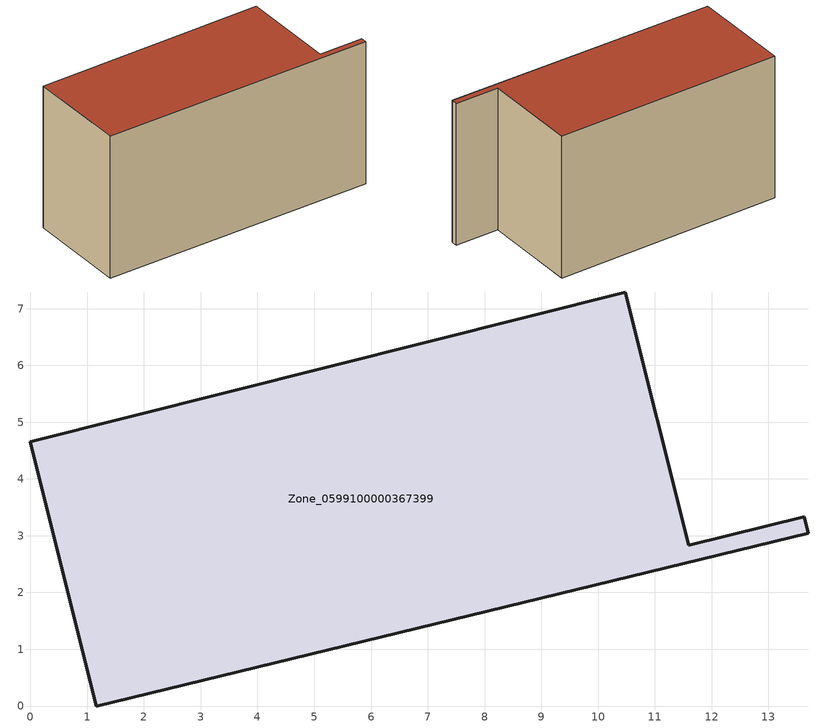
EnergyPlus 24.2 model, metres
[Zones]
Zone_0599100000367399
 floor ground (C_G): 1.16,0 0,4.66 10.48,7.29 11.6,2.83 13.63,3.33 13.7,3.04 z0
 wall outside (C_F): 1.16,0 13.7,3.04 13.63,3.33 11.6,2.83 10.48,7.29 0,4.66 1.16,0 z0:6.93
 roof outside (C_R): 0,4.66 1.16,0 13.7,3.04 13.63,3.33 11.6,2.83 10.48,7.29 z6.93
[BUILDING]
Pand.0599100000367399: North Axis=0; Terrain=City; Loads Convergence Tolerance Value=0.04; Temperature Convergence Tolerance Value=0.4; Solar Distribution=FullExterior; Maximum Number of Warmup Days=25; Minimum Number of Warmup Days=1
[Site:Location]
Rotterdam.The.Hague.AP_ZH_NLD Design_Conditions: Latitude=51.96; Longitude=4.45; Time Zone=1; Elevation=-4.5
[SITE:GROUNDTEMPERATURE:BUILDINGSURFACE]
18, 18, 18, 18, 18, 18, 18, 18, 18, 18, 18, 18
[MATERIAL] Thermal Absorptance=0.9; Solar Absorptance=0.7; Visible Absorptance=0.7
Name | Roughness | Thickness | Conductivity | Density | Specific Heat
G.TI.1992-2005 | MediumSmooth | 0.15 | 0.06 | 540 | 1210
F.TI.1992-2005 | Rough | 0.3 | 0.12 | 1920 | 840
R.TI.1992-2005 | MediumRough | 0.2 | 0.08 | 1500 | 1000
[CONSTRUCTION]
C_G: G.TI.1992-2005
C_F: F.TI.1992-2005
C_R: R.TI.1992-2005
[ZONE]
Zone_0599100000367399: Type=1; Multiplier=1; Ceiling Height=Autocalculate; Volume=Autocalculate; Floor Area=autocalculate; Part of Total Floor Area=Yes
[ZONEINFILTRATION:DESIGNFLOWRATE]
Infil_Zone_0599100000367399: Zone or ZoneList or Space or SpaceList=Zone_0599100000367399; Schedule=AlwaysOn; Design Flow Rate Calculation Method=Flow/Area; Flow Rate per Floor Area=0.0015; Constant Term Coefficient=1; Temperature Term Coefficient=0; Velocity Term Coefficient=0; Velocity Squared Term Coefficient=0
[HVACTEMPLATE:ZONE:IDEALLOADSAIRSYSTEM]
Zone_0599100000367399: Maximum Heating Supply Air Temperature=50; Minimum Cooling Supply Air Temperature=13; Maximum Heating Supply Air Humidity Ratio=0.0156; Minimum Cooling Supply Air Humidity Ratio=0.0077; Heating Limit=NoLimit; Cooling Limit=NoLimit; Dehumidification Control Type=ConstantSensibleHeatRatio; Cooling Sensible Heat Ratio=0.7; Dehumidification Setpoint=60; Humidification Control Type=None; Humidification Setpoint=30; Outdoor Air Method=None; Outdoor Air Flow Rate per Person=0.00944; Outdoor Air Flow Rate per Zone Floor Area=0; Outdoor Air Flow Rate per Zone=0; Demand Controlled Ventilation Type=None; Outdoor Air Economizer Type=NoEconomizer; Heat Recovery Type=None; Sensible Heat Recovery Effectiveness=0.7; Latent Heat Recovery Effectiveness=0.65
[ZONECONTROL:THERMOSTAT]
ThermostatControl_Zone_0599100000367399: Zone or ZoneList=Zone_0599100000367399; Control Type Schedule=DualSetpointControlType; Control 1=Thermostat_Zone_0599100000367399; Temperature Difference Between Cutout And Setpoint=0
[THERMOSTATSETPOINT:DUALSETPOINT]
Thermostat_Zone_0599100000367399: Heating Setpoint Temperature Schedule=HeatingSetpoint_Zone_0599100000367399; Cooling Setpoint Temperature Schedule=CoolingSetpoint_Zone_0599100000367399
[SCHEDULE:COMPACT]
HeatingSetpoint_Zone_0599100000367399: Through: 12/31, For: AllDays, Until: 24:00, 21
CoolingSetpoint_Zone_0599100000367399: Through: 12/31, For: AllDays, Until: 24:00, 24
DualSetpointControlType: Through: 12/31, For: AllDays, Until: 24:00, 4
AlwaysOn: Through: 12/31, For: AllDays, Until: 24:00, 1
